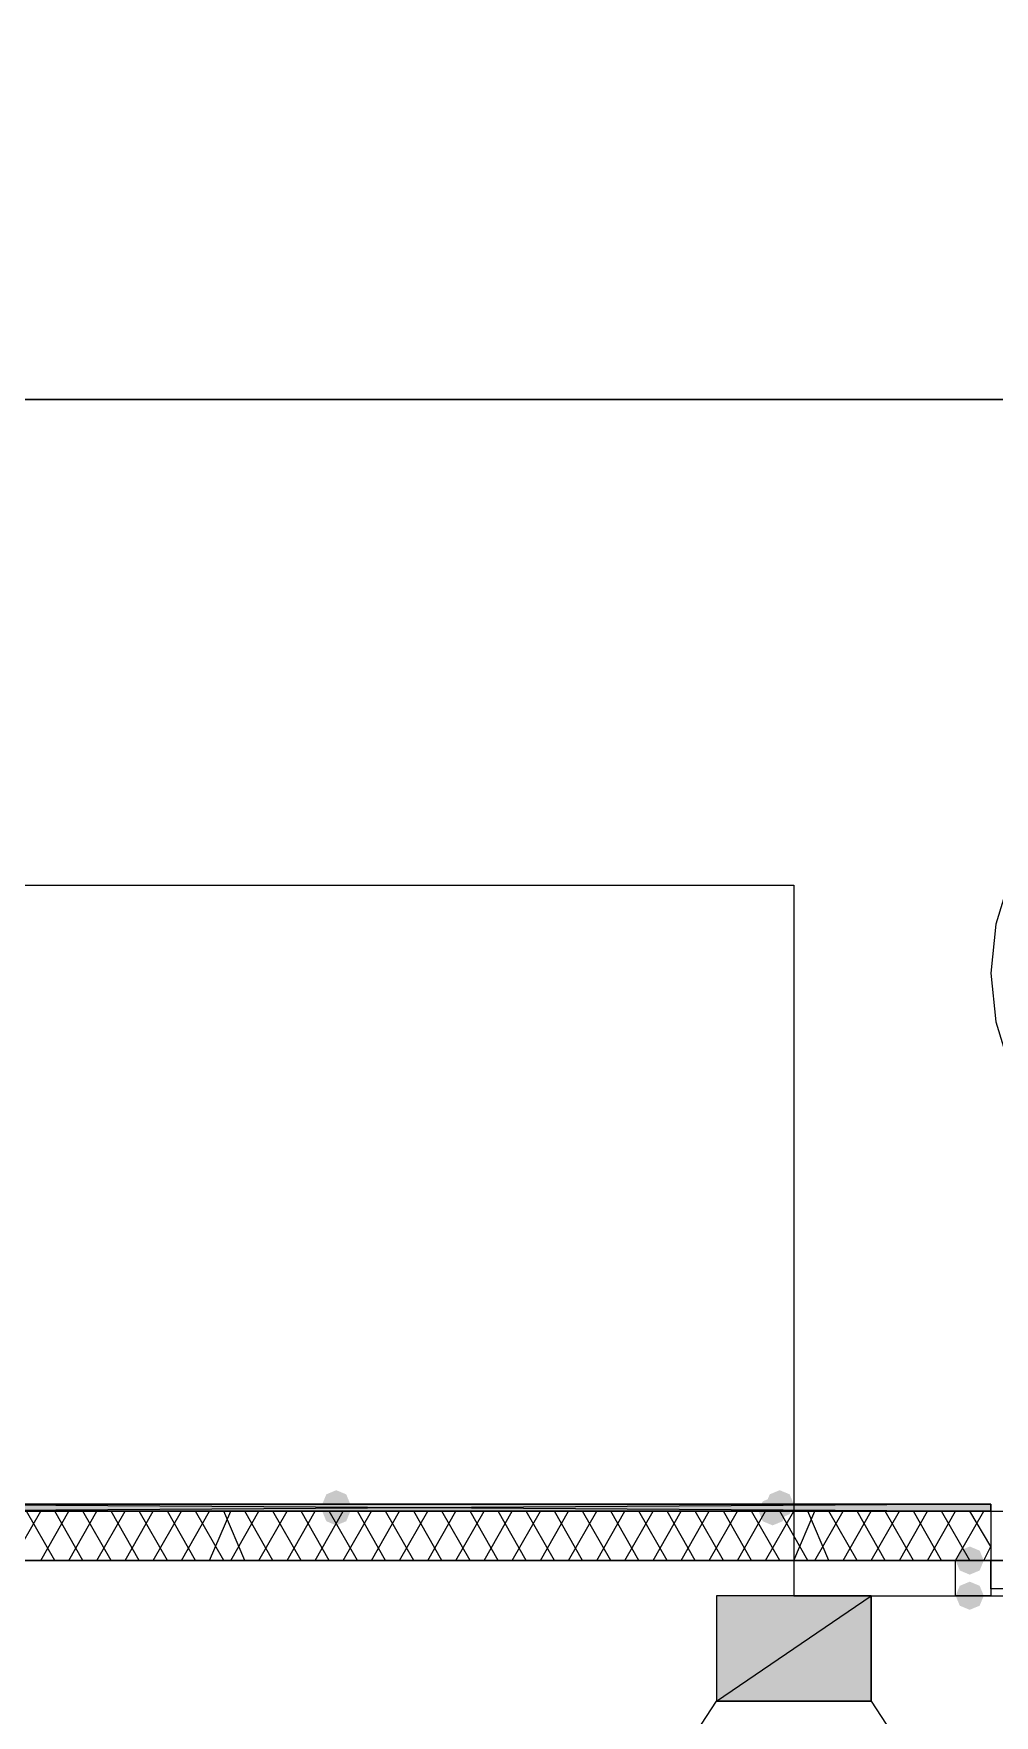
# Model space of a CAD drawing. Header units: millimetres. Extents: x 0 to 420, y 0 to 297.
# Drawn here: x 118.24 to 124.02, y 149.1 to 159.22 of the extents above; entities that cross this region are included whole.
import ezdxf

# ---------------------------------------------------------------- set-up
doc = ezdxf.new("R2010")
doc.units = ezdxf.units.MM
doc.layers.get('0').update_dxf_attribs({"linetype": 'CONTINUOUS'})

msp = doc.modelspace()

# ---------------------------------------------------------------- hatches: boundary and pattern name
at = {"true_color": 0x0000fe}
for points in [[(120.142, 150.368), (120.117129, 150.308204), (120.057333, 150.283333), (119.997538, 150.308204), (119.972667, 150.368), (119.997537, 150.427796), (120.057333, 150.452667), (120.117129, 150.427796)], [(122.809, 150.368), (122.784129, 150.308204), (122.724333, 150.283333), (122.664538, 150.308204), (122.639667, 150.368), (122.664537, 150.427796), (122.724333, 150.452667), (122.784129, 150.427796)], [(120.142, 150.325667), (120.117129, 150.265871), (120.057333, 150.241), (119.997538, 150.265871), (119.972667, 150.325667), (119.997537, 150.385462), (120.057333, 150.410333), (120.117129, 150.385463)], [(122.766667, 150.325667), (122.741796, 150.265871), (122.682, 150.241), (122.622204, 150.265871), (122.597333, 150.325667), (122.622204, 150.385462), (122.682, 150.410333), (122.741796, 150.385463)]]:
    msp.add_hatch(color=0, dxfattribs=at).paths.add_polyline_path(points, flags=0)
at = {"true_color": 0x000007}
h = msp.add_hatch(color=0, dxfattribs=at)
h.paths.add_polyline_path([(123.994333, 150.368), (117.432667, 150.368), (123.994333, 150.325667)], flags=0)
h.paths.add_polyline_path([(117.432667, 150.368), (123.994333, 150.325667), (117.432667, 150.325667)], flags=0)
for points in [[(123.952, 150.029333), (123.927129, 149.969538), (123.867333, 149.944667), (123.807538, 149.969538), (123.782667, 150.029333), (123.807537, 150.089129), (123.867333, 150.114), (123.927129, 150.089129)], [(123.952, 149.817667), (123.927129, 149.757871), (123.867333, 149.733), (123.807538, 149.757871), (123.782667, 149.817667), (123.807537, 149.877462), (123.867333, 149.902333), (123.927129, 149.877463)]]:
    msp.add_hatch(color=0, dxfattribs=at).paths.add_polyline_path(points, flags=0)
at = {"true_color": 0x000052}
h = msp.add_hatch(color=0, dxfattribs=at)
h.paths.add_polyline_path([(123.274667, 149.182667), (122.343333, 149.182667), (123.274667, 149.817667)], flags=0)
h.paths.add_polyline_path([(122.343333, 149.182667), (123.274667, 149.817667), (122.343333, 149.817667)], flags=0)

# ---------------------------------------------------------------- linework, layer by layer
at = {"color": 0, "true_color": 0x000008}
msp.add_lwpolyline([(238.887, 157.014333), (238.887, 167.851667), (117.432667, 167.851667), (117.432667, 157.014333)], close=True, dxfattribs=at)
at = {"color": 0, "true_color": 0x0000ab}
msp.add_lwpolyline([(117.432667, 150.325667), (134.027333, 150.325667), (134.027333, 157.014333), (117.432667, 157.014333)], close=True, dxfattribs=at)
at = {"color": 0, "true_color": 0x000007}
for points in [[(126.915333, 153.564167), (126.885661, 153.85851), (126.800561, 154.132662), (126.665905, 154.380749), (126.487566, 154.596899), (126.271416, 154.775238), (126.023329, 154.909894), (125.749177, 154.994995), (125.454833, 155.024667), (125.16049, 154.994995), (124.886338, 154.909894), (124.638251, 154.775238), (124.422101, 154.596899), (124.243762, 154.380749), (124.109106, 154.132662), (124.024005, 153.85851), (123.994333, 153.564167)], [(123.994333, 153.564167), (124.024005, 153.269823), (124.109106, 152.995671), (124.243762, 152.747584), (124.422101, 152.531434), (124.638251, 152.353095), (124.886338, 152.218439), (125.16049, 152.133339), (125.454833, 152.103667), (125.749177, 152.133339), (126.023329, 152.218439), (126.271416, 152.353095), (126.487566, 152.531434), (126.665905, 152.747584), (126.800561, 152.995671), (126.885661, 153.269823), (126.915333, 153.564167)], [(123.994333, 150.368), (117.432667, 150.368), (123.994333, 150.368), (117.432667, 150.325667)], [(123.994333, 150.325667), (117.432667, 150.325667)], [(118.11, 150.029333), (118.279333, 150.325667)], [(118.364, 150.029333), (118.194667, 150.325667)], [(118.279333, 150.029333), (118.448667, 150.325667)], [(118.533333, 150.029333), (118.364, 150.325667)], [(118.448667, 150.029333), (118.618, 150.325667)], [(118.702667, 150.029333), (118.533333, 150.325667)], [(118.618, 150.029333), (118.787333, 150.325667)], [(118.872, 150.029333), (118.702667, 150.325667)], [(118.787333, 150.029333), (118.956667, 150.325667)], [(119.041333, 150.029333), (118.872, 150.325667)], [(118.956667, 150.029333), (119.126, 150.325667)], [(119.210667, 150.029333), (119.041333, 150.325667)], [(119.126, 150.029333), (119.295333, 150.325667)], [(119.38, 150.029333), (119.210667, 150.325667)], [(119.295333, 150.029333), (119.422333, 150.325667)], [(119.507, 150.029333), (119.38, 150.325667)], [(119.422333, 150.029333), (119.591667, 150.325667)], [(119.676333, 150.029333), (119.507, 150.325667)], [(119.591667, 150.029333), (119.761, 150.325667)], [(119.845667, 150.029333), (119.676333, 150.325667)], [(119.761, 150.029333), (119.930333, 150.325667)], [(120.015, 150.029333), (119.845667, 150.325667)], [(119.930333, 150.029333), (120.099667, 150.325667)], [(120.184333, 150.029333), (120.015, 150.325667)], [(120.099667, 150.029333), (120.269, 150.325667)], [(120.353667, 150.029333), (120.184333, 150.325667)], [(120.269, 150.029333), (120.438333, 150.325667)], [(120.523, 150.029333), (120.353667, 150.325667)], [(120.438333, 150.029333), (120.607667, 150.325667)], [(120.692333, 150.029333), (120.523, 150.325667)], [(120.607667, 150.029333), (120.777, 150.325667)], [(120.861667, 150.029333), (120.692333, 150.325667)], [(120.777, 150.029333), (120.946333, 150.325667)], [(121.031, 150.029333), (120.861667, 150.325667)], [(120.946333, 150.029333), (121.115667, 150.325667)], [(121.200333, 150.029333), (121.031, 150.325667)], [(121.115667, 150.029333), (121.285, 150.325667)], [(121.369667, 150.029333), (121.200333, 150.325667)], [(121.285, 150.029333), (121.454333, 150.325667)], [(121.539, 150.029333), (121.369667, 150.325667)], [(121.454333, 150.029333), (121.623667, 150.325667)], [(121.708333, 150.029333), (121.539, 150.325667)], [(121.623667, 150.029333), (121.793, 150.325667)], [(121.877667, 150.029333), (121.708333, 150.325667)], [(121.793, 150.029333), (121.962333, 150.325667)], [(122.047, 150.029333), (121.877667, 150.325667)], [(121.962333, 150.029333), (122.131667, 150.325667)], [(122.216333, 150.029333), (122.047, 150.325667)], [(122.131667, 150.029333), (122.301, 150.325667)], [(122.385667, 150.029333), (122.216333, 150.325667)], [(122.301, 150.029333), (122.470333, 150.325667)], [(122.555, 150.029333), (122.385667, 150.325667)], [(122.470333, 150.029333), (122.639667, 150.325667)], [(122.724333, 150.029333), (122.555, 150.325667)], [(122.639667, 150.029333), (122.809, 150.325667)], [(122.893667, 150.029333), (122.724333, 150.325667)], [(122.809, 150.029333), (122.936, 150.325667)], [(123.020667, 150.029333), (122.893667, 150.325667)], [(122.936, 150.029333), (123.105333, 150.325667)], [(123.19, 150.029333), (123.020667, 150.325667)], [(123.105333, 150.029333), (123.274667, 150.325667)], [(123.359333, 150.029333), (123.19, 150.325667)], [(123.274667, 150.029333), (123.444, 150.325667)], [(123.528667, 150.029333), (123.359333, 150.325667)], [(123.444, 150.029333), (123.613333, 150.325667)], [(123.698, 150.029333), (123.528667, 150.325667)], [(123.613333, 150.029333), (123.782667, 150.325667)], [(123.867333, 150.029333), (123.698, 150.325667)], [(123.782667, 150.029333), (123.952, 150.325667)], [(123.994333, 150.114), (123.867333, 150.325667)], [(123.994333, 150.325667), (123.994333, 150.029333)], [(123.994333, 150.325667), (123.994333, 150.029333)], [(123.952, 150.029333), (123.994333, 150.114)], [(117.432667, 150.029333), (123.994333, 150.029333)], [(125.476, 150.029333), (123.994333, 150.029333), (123.994333, 149.944667)], [(123.994333, 149.944667), (123.994333, 149.817667), (125.476, 149.817667)]]:
    msp.add_lwpolyline(points, dxfattribs=at)
at = {"color": 0, "true_color": 0x000005}
msp.add_lwpolyline([(116.755335, 154.093333), (122.809001, 154.093333), (122.809001, 149.817666), (227.245334, 149.817666)], dxfattribs=at)
at = {"color": 0, "true_color": 0x000007}
for points in [[(123.994333, 150.368), (117.432667, 150.368), (123.994333, 150.325667)], [(117.432667, 150.368), (123.994333, 150.325667), (117.432667, 150.325667)], [(123.994333, 150.368), (123.994333, 150.325667), (117.432667, 150.325667), (117.432667, 150.368), (123.994333, 150.368), (117.432667, 150.368), (117.432667, 150.325667), (123.994333, 150.325667)], [(117.432667, 150.029333), (117.432667, 138.895667), (134.027333, 138.895667), (134.027333, 150.029333)], [(123.782667, 150.029333), (123.994333, 150.029333), (123.994333, 149.817667), (123.782667, 149.817667), (123.782667, 150.029333), (123.994333, 150.029333), (123.994333, 149.817667), (123.782667, 149.817667)], [(124.121333, 150.029333), (124.121333, 149.944667), (124.079, 149.944667), (124.079, 149.86), (123.994333, 149.86), (123.994333, 150.029333)]]:
    msp.add_lwpolyline(points, close=True, dxfattribs=at)
at = {"color": 0, "true_color": 0x000052}
msp.add_lwpolyline([(123.274667, 149.182667), (123.274667, 149.817667), (122.343333, 149.817667), (122.343333, 149.182667), (123.274667, 149.182667), (123.909667, 148.209), (121.708333, 148.209), (122.343333, 149.182667)], dxfattribs=at)
for points in [[(123.274667, 149.182667), (122.343333, 149.182667), (123.274667, 149.817667)], [(122.343333, 149.182667), (123.274667, 149.817667), (122.343333, 149.817667)]]:
    msp.add_lwpolyline(points, close=True, dxfattribs=at)

doc.saveas('drawing.dxf')
